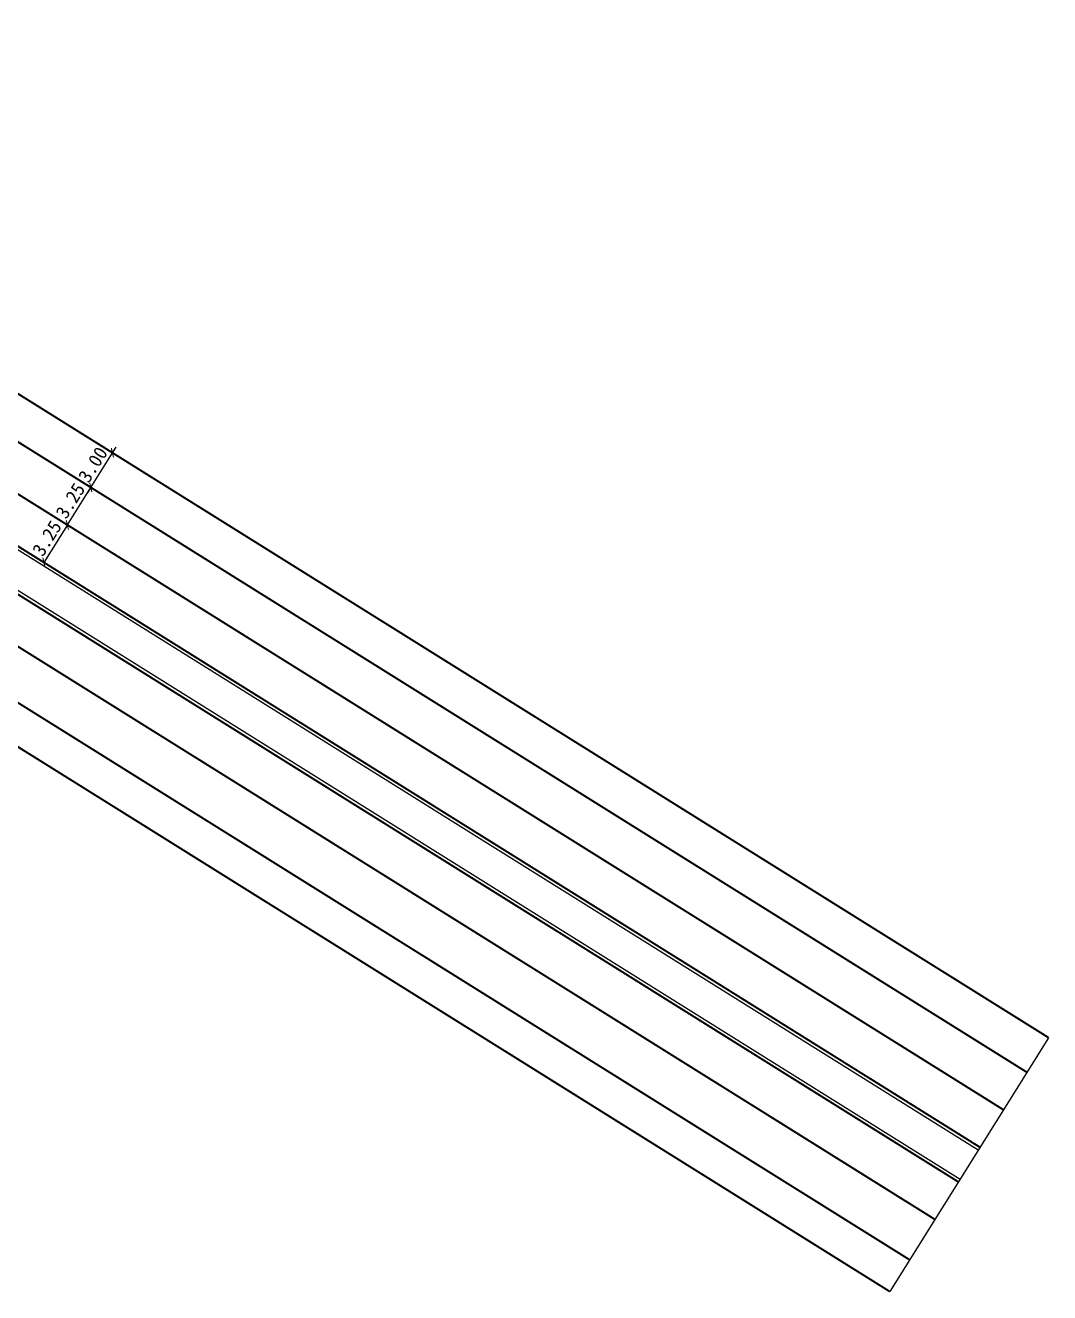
# Model space of a CAD drawing. Header units: millimetres. Extents: x 67546 to 67853, y 50670 to 50921.
# Drawn here: x 67777.7 to 67853, y 50673.7 to 50766.8 of the extents above; entities that cross this region are included whole.
import ezdxf

# ---------------------------------------------------------------- set-up
doc = ezdxf.new("R2010")
doc.units = ezdxf.units.MM
doc.linetypes.add('DASHDOT', pattern=[25.4, 12.7, -6.35, 0, -6.35])
doc.linetypes.add('JTSS01', pattern=[6, 2, -4])
for name, color, linetype in [('@-注释', 7, 'Continuous'), ('@-设计标注', 7, 'Continuous'), ('@-辅助设计', 4, 'Continuous'), ('RD-中线', 1, 'DASHDOT')]:
    doc.layers.add(name, color=color, linetype=linetype)
doc.layers.add('@-道路标线', color=7, linetype='Continuous', lineweight=0)
doc.layers.get('0').off()
doc.styles.add('--黑体', font='simhei.ttf')
doc.dimstyles.new('标志标注', dxfattribs={"dimtxt": 1, "dimasz": 0.5, "dimexe": 0, "dimexo": 0, "dimgap": 0.25, "dimtad": 1, "dimzin": 0, "dimdsep": 46, "dimtxsty": '--黑体', "dimblk": 'ARCHTICK', "dimcen": 0.09, "dimadec": 0, "dimazin": 0, "dimtfac": 1, "dimtix": 1, "dimtmove": 1, "dimatfit": 0, "dimfxl": 1, "dimtolj": 1, "dimtzin": 0, "dimarcsym": 0})

# ---------------------------------------------------------------- blocks, each defined once
blk = doc.blocks.new('_ARCHTICK')
at = {"color": 0, "linetype": 'ByBlock', "const_width": 0.15}
blk.add_lwpolyline([(-0.5, -0.5), (0.5, 0.5)], dxfattribs=at)
blk = doc.blocks.new('*D45')
at = {"layer": '@-注释', "color": 0, "lineweight": -2, "transparency": 16777216}
blk.add_line((67780.795, 50730.056), (67779.073, 50727.3), dxfattribs=at)
at = {"layer": 'Defpoints', "color": 0, "transparency": 16777216}
for p in [(67780.795, 50730.056), (67779.073, 50727.3), (67779.073, 50727.3)]:
    blk.add_point(p, dxfattribs=at)
at = {"layer": '@-注释', "color": 0, "lineweight": -2, "transparency": 16777216, "xscale": 0.5, "yscale": 0.5, "zscale": 0.5}
for p, rotation in [((67780.795, 50730.056), 58.00000000011514), ((67779.073, 50727.3), 238.0000000001152)]:
    blk.add_blockref('_ARCHTICK', p, dxfattribs=dict(at, rotation=rotation))
at = {"layer": '@-注释', "color": 0, "transparency": 16777216, "insert": (67779.298, 50729.075), "char_height": 1, "attachment_point": 5, "rotation": 58, "style": '--黑体'}
blk.add_mtext('\\A1;3.25', dxfattribs=at)
blk = doc.blocks.new('*D86')
at = {"layer": '@-设计标注', "color": 0, "lineweight": -2, "transparency": 16777216}
blk.add_line((67780.795, 50730.056), (67782.517, 50732.812), dxfattribs=at)
at = {"layer": 'Defpoints', "color": 0, "transparency": 16777216}
for p in [(67782.517, 50732.812), (67782.517, 50732.812), (67780.795, 50730.056)]:
    blk.add_point(p, dxfattribs=at)
at = {"layer": '@-设计标注', "color": 0, "lineweight": -2, "transparency": 16777216, "xscale": 0.5, "yscale": 0.5, "zscale": 0.5}
for p, rotation in [((67782.517, 50732.812), 58.00000000001995), ((67780.795, 50730.056), 238.00000000002)]:
    blk.add_blockref('_ARCHTICK', p, dxfattribs=dict(at, rotation=rotation))
at = {"layer": '@-设计标注', "color": 0, "transparency": 16777216, "insert": (67781.02, 50731.832), "char_height": 1, "attachment_point": 5, "rotation": 58, "style": '--黑体'}
blk.add_mtext('\\A1;3.25', dxfattribs=at)
blk = doc.blocks.new('*D87')
at = {"layer": '@-设计标注', "color": 0, "lineweight": -2, "transparency": 16777216}
for p, q in [((67782.517, 50732.812), (67784.107, 50735.356)), ((67784.107, 50735.356), (67784.372, 50735.78)), ((67782.517, 50732.812), (67782.252, 50732.388))]:
    blk.add_line(p, q, dxfattribs=at)
at = {"layer": 'Defpoints', "color": 0, "transparency": 16777216}
for p in [(67784.107, 50735.356), (67784.107, 50735.356), (67782.517, 50732.812)]:
    blk.add_point(p, dxfattribs=at)
at = {"layer": '@-设计标注', "color": 0, "lineweight": -2, "transparency": 16777216, "xscale": 0.5, "yscale": 0.5, "zscale": 0.5}
for p, rotation in [((67784.107, 50735.356), 237.9999999999089), ((67782.517, 50732.812), 57.99999999990883)]:
    blk.add_blockref('_ARCHTICK', p, dxfattribs=dict(at, rotation=rotation))
at = {"layer": '@-设计标注', "color": 0, "transparency": 16777216, "insert": (67782.671, 50734.485), "char_height": 1, "attachment_point": 5, "rotation": 58, "style": '--黑体'}
blk.add_mtext('\\A1;3.00', dxfattribs=at)

msp = doc.modelspace()

# ---------------------------------------------------------------- linework, layer by layer
at = {"layer": '@-辅助设计'}
msp.add_lwpolyline([(67852.878, 50692.384), (67841.22, 50673.726)], dxfattribs=at)
at = {"layer": '@-道路标线', "color": 7, "linetype": 'JTSS01', "flags": 128}
for points in [[(67728.784, 50766.683, 0.15, 0.15, 0), (67737.264, 50761.384, 0.15, 0.15, 0), (67745.745, 50756.085, 0.15, 0.15, 0), (67771.054, 50739.975, 0.15, 0.15, 0), (67851.288, 50689.839, 0, 0, 0)], [(67704.934, 50766.257, 0.15, 0.15, 0), (67730.375, 50750.36, 0.15, 0.15, 0), (67738.856, 50745.06, 0.15, 0.15, 0), (67844.532, 50679.027, 0, 0, 0)], [(67727.221, 50764.182, 0.15, 0.15, 0), (67735.701, 50758.882, 0.15, 0.15, 0), (67744.182, 50753.583, 0.15, 0.15, 0), (67769.332, 50737.219, 0.15, 0.15, 0), (67849.566, 50687.083, 0, 0, 0)]]:
    msp.add_lwpolyline(points, format="xyseb", dxfattribs=at)
at = {"layer": '@-道路标线', "color": 7, "linetype": 'Continuous', "const_width": 0.15, "flags": 128}
for points in [[(67747.202, 50758.417), (67852.878, 50692.384)], [(67737.001, 50742.092), (67842.677, 50676.059)], [(67735.544, 50739.76), (67841.22, 50673.726)], [(67767.609, 50734.463), (67847.844, 50684.327)]]:
    msp.add_lwpolyline(points, dxfattribs=at)
msp.add_lwpolyline([(67767.609, 50734.463), (67757.617, 50739.523, 0.956099), (67756.635, 50737.783), (67846.254, 50681.783)], format="xyb", dxfattribs=at)
at = {"layer": 'RD-中线', "color": 3, "linetype": 'Continuous'}
for points in [[(67847.711, 50684.115), (67767.477, 50734.251)], [(67766.152, 50732.131), (67846.387, 50681.995)]]:
    msp.add_lwpolyline(points, dxfattribs=at)

# ---------------------------------------------------------------- dimensions: what is measured, and where the dimension line sits
at = {"layer": '@-注释'}
dim = msp.add_aligned_dim(p1=(67780.795, 50730.056), p2=(67779.073, 50727.3), distance=0, dimstyle='标志标注', dxfattribs=at)
dim.commit()
dim.dimension.update_dxf_attribs({"geometry": '*D45', "text_midpoint": (67779.298, 50729.075)})
at = {"layer": '@-设计标注'}
for p1, p2, picture, middle in [((67782.517, 50732.812), (67784.107, 50735.356), '*D87', (67782.671, 50734.485)), ((67780.795, 50730.056), (67782.517, 50732.812), '*D86', (67781.02, 50731.832))]:
    dim = msp.add_aligned_dim(p1=p1, p2=p2, distance=0, dimstyle='标志标注', dxfattribs=at)
    dim.commit()
    dim.dimension.update_dxf_attribs({"geometry": picture, "text_midpoint": middle})

doc.saveas('drawing.dxf')
